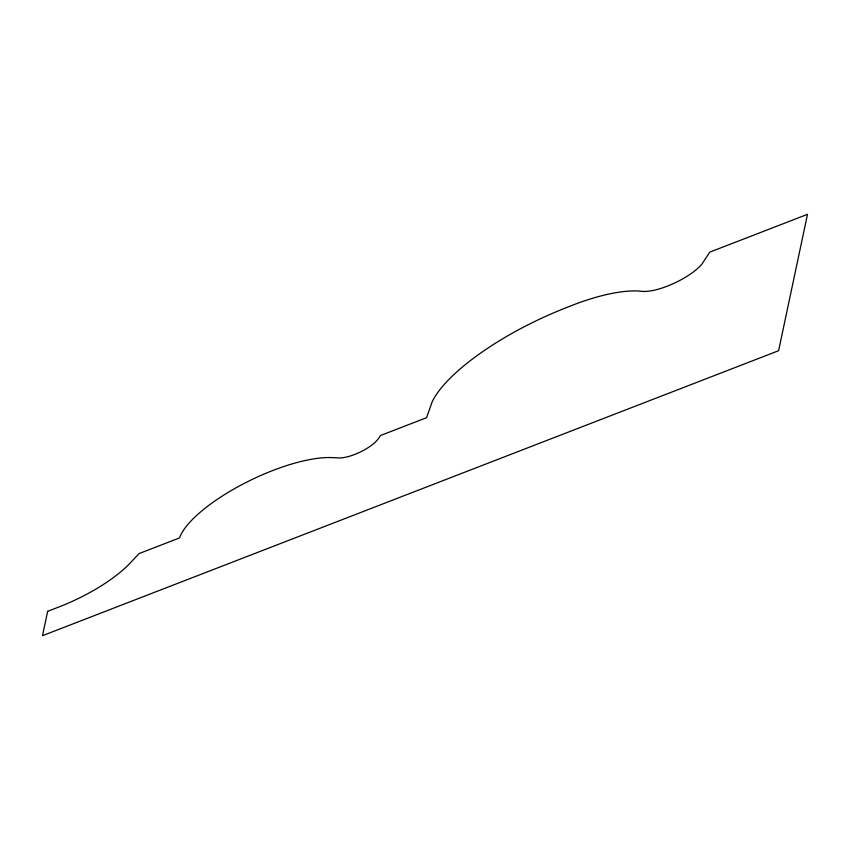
<?xml version="1.0" encoding="UTF-8"?>
<svg xmlns="http://www.w3.org/2000/svg" width="850" height="850" viewBox="0 0 850 850"><rect width="100%" height="100%" fill="white"/><g stroke="black" fill="none" stroke-linecap="round" stroke-linejoin="round"><path stroke-width="1.27" d="M47.664 611.331L42.5 635.683L778.6 350.71L807.5 214.317L709.739 252.163L701.919 264.127A38.718 12.41 -25.7 0 1 641.537 291.295A104.933 33.639 -25.7 0 0 565.972 307.817A138.826 44.508 -25.7 0 0 432.321 401.434L426.551 417.69L380.545 435.508L378.346 438.706A25.33 8.117 -25.7 0 1 360.538 451.902A25.33 8.117 -25.7 0 1 338.884 457.916L331.882 457.598A94.988 30.451 -25.7 0 0 242.239 484.447A94.988 30.451 -25.7 0 0 179.531 537.923L139.081 553.573L130.135 563.072A82.323 26.392 -25.7 0 1 59.16 606.879L47.664 611.331"/></g></svg>
